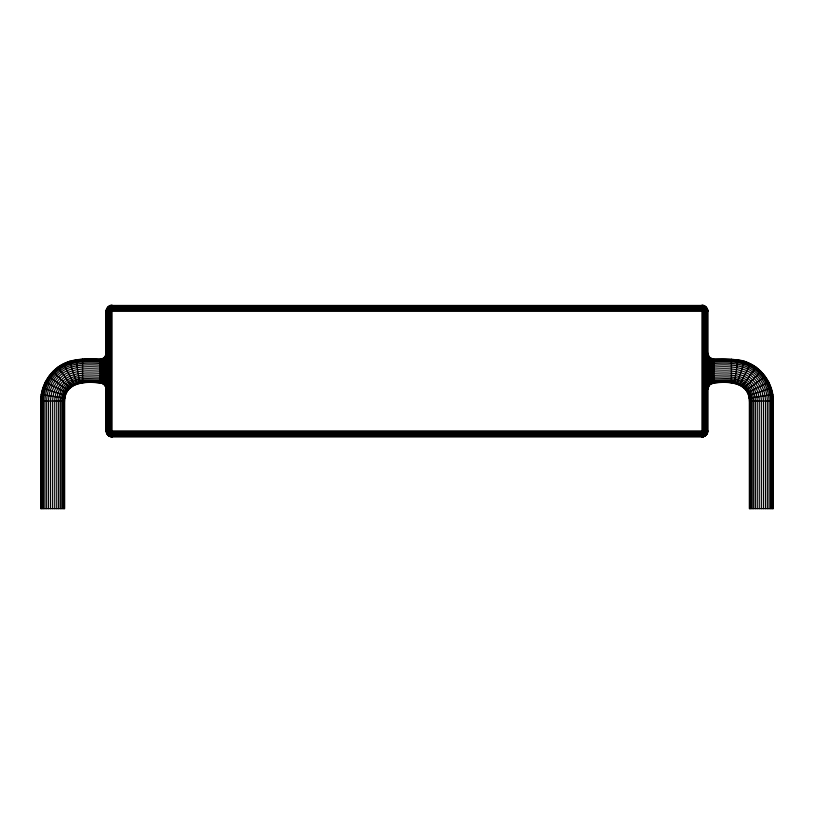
<?xml version="1.0" encoding="UTF-8"?>
<svg xmlns="http://www.w3.org/2000/svg" width="814" height="814" viewBox="0 0 814 814"><rect width="100%" height="100%" fill="white"/><g stroke="black" fill="none" stroke-linecap="round" stroke-linejoin="round"><path stroke-width="1.22" d="M106.064 389.061C106.125 385.867 103.286 383.028 100.091 383.089C85.755 381.145 65.039 382.051 64.611 401.017L64.611 508.638L40.7 508.638L40.7 401.017C40.741 387.82 47.293 374.959 57.957 367.165C69.984 357.916 85.806 358.821 100.091 359.167C103.286 359.228 106.125 356.39 106.064 353.195M106.247 310.297L106.156 430.911C105.973 434.137 108.873 436.945 112.047 436.894L112.047 305.362C108.852 305.301 106.013 308.14 106.064 311.335L106.064 430.911L108.262 435.5L112.047 436.894L111.009 430.911L111.009 311.335C113.35 302.981 109.29 303.887 106.247 310.297L707.844 310.297L707.844 430.911C708.027 434.137 705.128 436.945 701.953 436.894L701.953 305.362C705.097 305.311 708.099 308.14 707.844 311.335M707.936 389.061L707.936 353.195M707.753 310.297C704.71 303.887 700.651 302.981 702.991 311.335L702.991 430.911L701.953 436.894L702.981 436.803L706.46 434.757L707.936 430.911L106.064 430.911M106.064 353.459C106.115 356.644 103.256 359.412 100.091 359.35C83.791 358.353 65.14 358.76 53.083 371.56C45.401 379.355 40.965 390.079 40.883 401.017L40.883 508.638M707.936 388.787C707.885 385.612 710.744 382.845 713.909 382.906C728.357 380.921 749.145 381.949 749.562 401.017L749.562 508.638M106.064 354.273C106.095 357.417 103.144 359.961 100.091 359.89C83.944 358.913 65.415 359.239 53.47 371.937C45.889 379.629 41.504 390.221 41.422 401.017L41.422 508.638M707.936 387.983C707.905 384.839 710.856 382.295 713.909 382.366C728.693 380.25 749.694 381.654 750.101 401.017L750.101 508.638M106.064 355.596L104.67 358.923L100.091 360.775C84.178 359.839 65.883 360.022 54.09 372.558C46.673 380.087 42.379 390.455 42.297 401.017L42.297 508.638M707.936 386.66L709.33 383.333L713.909 381.481C729.242 379.182 750.6 381.176 750.986 401.017L750.986 508.638M106.064 357.387L104.67 360.327L100.091 361.965C84.503 361.101 66.514 361.09 54.935 373.402C47.741 380.708 43.569 390.771 43.498 401.017L43.498 508.638M707.936 384.869L709.33 381.919L713.909 380.291C724.541 380.738 737.769 377.625 746.112 386.365C749.928 390.242 752.146 395.573 752.187 401.017L752.187 508.638M106.064 359.595L103.927 362.545L100.091 363.441C84.9 362.647 67.287 362.413 55.983 374.45C49.054 381.481 45.045 391.158 44.974 401.017L44.974 508.638M707.936 382.661L709.33 380.189L713.909 378.815C724.938 379.131 738.552 376.272 747.15 385.317C751.241 389.468 753.611 395.187 753.652 401.017L753.652 508.638M734.259 383.302L737.962 359.869C757.488 362.179 773.656 381.084 773.3 401.017L773.3 508.638L749.389 508.638L749.389 401.017C748.961 382.051 728.245 381.145 713.909 383.089L710.073 384.483L708.027 388.024M106.064 362.159L104.67 364.082L100.091 365.15C85.358 364.448 68.183 363.939 57.184 375.651C50.57 382.366 46.744 391.605 46.683 401.017L46.683 508.638M707.936 380.097L709.33 378.174L713.909 377.106C725.396 377.269 739.468 374.705 748.361 384.106C752.767 388.583 755.321 394.739 755.361 401.017L755.361 508.638M106.064 364.998L104.67 366.31L100.091 367.033C85.877 366.453 69.18 365.628 58.516 376.994C52.259 383.343 48.636 392.094 48.565 401.017L48.565 508.638M707.936 377.258L709.33 375.946L713.909 375.213C725.905 375.223 740.486 372.995 749.694 382.773C754.456 387.596 757.203 394.241 757.254 401.017L757.254 508.638M737.046 383.791L744.383 361.223M106.064 368.009L100.091 369.047C86.416 368.6 70.248 367.429 59.941 378.418C54.05 384.391 50.641 392.623 50.58 401.017L50.58 508.638M707.936 374.247L713.909 373.199C726.454 373.046 741.554 371.174 751.119 381.349C756.247 386.558 759.218 393.722 759.269 401.017L759.269 508.638M739.59 385.042L750.447 363.736M741.992 386.508L756.043 367.165M744.128 388.339L761.039 371.428M745.96 390.476L765.302 376.424M747.425 392.877L768.742 382.02M748.504 395.482L771.255 388.085M111.07 305.454L107.743 307.499L106.43 311.335L106.43 430.911L107.183 433.903L108.435 435.5L112.047 436.894L110.735 435.5L110.002 430.911L110.002 311.335C108.913 309.371 112.485 304.894 111.07 305.454L702.981 305.454L706.257 307.499L707.57 311.335L707.57 430.911L706.257 434.757L704.761 436.09L701.953 436.894L703.265 435.5L703.998 430.911L703.998 311.335C705.087 309.371 701.515 304.894 702.93 305.454M749.165 398.219L772.781 394.475M110.002 305.718L703.998 305.718M109.056 306.166L704.944 306.166M108.201 306.756L705.799 306.756M107.468 307.499L706.532 307.499M106.868 308.353L707.132 308.353M106.43 309.3L707.57 309.3M106.064 311.335L707.936 311.335M708.027 354.232L709.33 357.031L712.871 359.076L737.993 359.686M106.064 371.123C91.249 371.54 72.955 367.724 61.416 379.884C55.901 385.47 52.717 393.172 52.656 401.017L52.656 508.638M707.936 371.123C722.751 371.54 741.045 367.724 752.584 379.884C758.099 385.47 761.283 393.172 761.344 401.017L761.344 508.638M40.7 401.017L64.611 401.017M749.389 401.017L773.3 401.017M106.156 431.949L707.844 431.949M106.43 432.956L707.57 432.956M106.868 433.903L707.132 433.903M107.468 434.757L706.532 434.757M108.201 435.5L705.799 435.5M109.056 436.09L704.944 436.09M110.002 436.538L703.998 436.538M111.019 436.803L702.981 436.803M41.219 394.475L64.835 398.219M42.745 388.085L65.496 395.482M45.258 382.02L66.575 392.877M48.698 376.424L68.04 390.476M52.961 371.428L69.872 388.339M57.957 367.165L72.008 386.508M63.553 363.736L74.41 385.042M707.936 368.009L713.909 369.047C727.584 368.6 743.752 367.429 754.059 378.418C759.95 384.391 763.359 392.623 763.42 401.017L763.42 508.638M106.064 374.247L100.091 373.199C87.546 373.046 72.446 371.174 62.882 381.349C57.753 386.558 54.782 393.722 54.731 401.017L54.731 508.638M69.617 361.223L77.004 383.964M707.936 364.998L709.33 366.31L713.909 367.033C728.123 366.453 744.82 365.628 755.484 376.994C761.741 383.343 765.364 392.094 765.435 401.017L765.435 508.638M106.064 377.258L104.67 375.946L100.091 375.213C88.095 375.223 73.514 372.995 64.306 382.773C59.544 387.596 56.797 394.241 56.746 401.017L56.746 508.638M707.936 362.159L709.33 364.082L713.909 365.15C728.642 364.448 745.817 363.939 756.817 375.651C763.43 382.366 767.256 391.605 767.317 401.017L767.317 508.638M106.064 380.097L104.67 378.174L100.091 377.106C88.604 377.269 74.532 374.705 65.639 384.106C61.233 388.583 58.679 394.739 58.639 401.017L58.639 508.638M76.007 359.686L79.741 383.302M707.936 359.595L709.33 362.067L713.909 363.441C729.1 362.647 746.713 362.413 758.017 374.45C764.946 381.481 768.955 391.158 769.027 401.017L769.027 508.638M106.064 382.661L104.67 380.189L100.091 378.815C89.062 379.131 75.448 376.272 66.85 385.317C62.759 389.468 60.389 395.187 60.348 401.017L60.348 508.638M707.936 357.387L709.33 360.327L713.909 361.965C729.497 361.101 747.486 361.09 759.065 373.402C766.259 380.708 770.431 390.771 770.502 401.017L770.502 508.638M106.064 384.869L103.927 381.359L100.091 380.291C89.459 380.738 76.231 377.625 67.888 386.365C64.072 390.242 61.854 395.573 61.813 401.017L61.813 508.638M707.936 355.596L709.33 358.923L713.909 360.775C729.822 359.839 748.117 360.022 759.91 372.558C767.327 380.087 771.621 390.455 771.703 401.017L771.703 508.638M106.064 386.66L104.67 383.333L100.091 381.481C84.758 379.182 63.4 381.176 63.014 401.017L63.014 508.638M707.936 354.273C707.905 357.417 710.856 359.961 713.909 359.89C730.056 358.913 748.585 359.239 760.53 371.937C768.111 379.629 772.496 390.221 772.578 401.017L772.578 508.638M106.064 387.983C106.095 384.839 103.144 382.295 100.091 382.366C85.307 380.25 64.306 381.654 63.899 401.017L63.899 508.638M707.936 353.459C707.885 356.644 710.744 359.412 713.909 359.35C730.209 358.353 748.86 358.76 760.917 371.56C768.599 379.355 773.035 390.079 773.117 401.017L773.117 508.638M106.064 388.787C106.115 385.612 103.256 382.845 100.091 382.906C85.643 380.921 64.855 381.949 64.438 401.017L64.438 508.638M731.45 359.167L731.45 383.089M713.909 359.167L713.909 383.089M712.871 359.076L712.871 383.18M711.863 358.811L711.863 383.445M710.917 358.374L710.917 383.882M710.073 357.773L710.073 384.483M709.33 357.031L709.33 385.226M708.729 356.176L708.729 386.07M708.292 355.24L708.292 387.016M105.708 355.24L105.708 387.016M105.271 356.176L105.271 386.07M104.67 357.031L104.67 385.226M103.927 357.773L103.927 384.483M103.083 358.374L103.083 383.882M102.137 358.811L102.137 383.445M101.129 359.076L101.129 383.18M100.091 359.167L100.091 383.089M82.55 359.167L82.55 383.089M109.107 310.297L109.056 430.911L110.124 435.5L112.047 436.894L108.72 435.5L106.868 430.911L106.868 311.335L108.72 306.756L112.047 305.362L110.124 306.756L109.107 310.297M704.944 430.911L704.242 434.757L701.953 436.894C705.026 436.884 707.203 433.801 707.132 430.911L707.132 311.335C707.203 308.445 705.026 305.372 701.953 305.362L704.242 307.499L704.944 311.335L704.944 430.911M108.262 310.297L108.201 430.911L109.575 435.5L112.047 436.894L109.107 435.5L107.468 430.911L107.468 311.335L109.107 306.756L112.047 305.362L109.575 306.756L108.262 310.297M705.799 430.911L704.425 435.5L701.953 436.894L705.463 434.757L706.532 430.911L706.532 311.335L705.463 307.499L701.953 305.362L704.425 306.756L705.799 311.335L705.799 430.911"/></g></svg>
